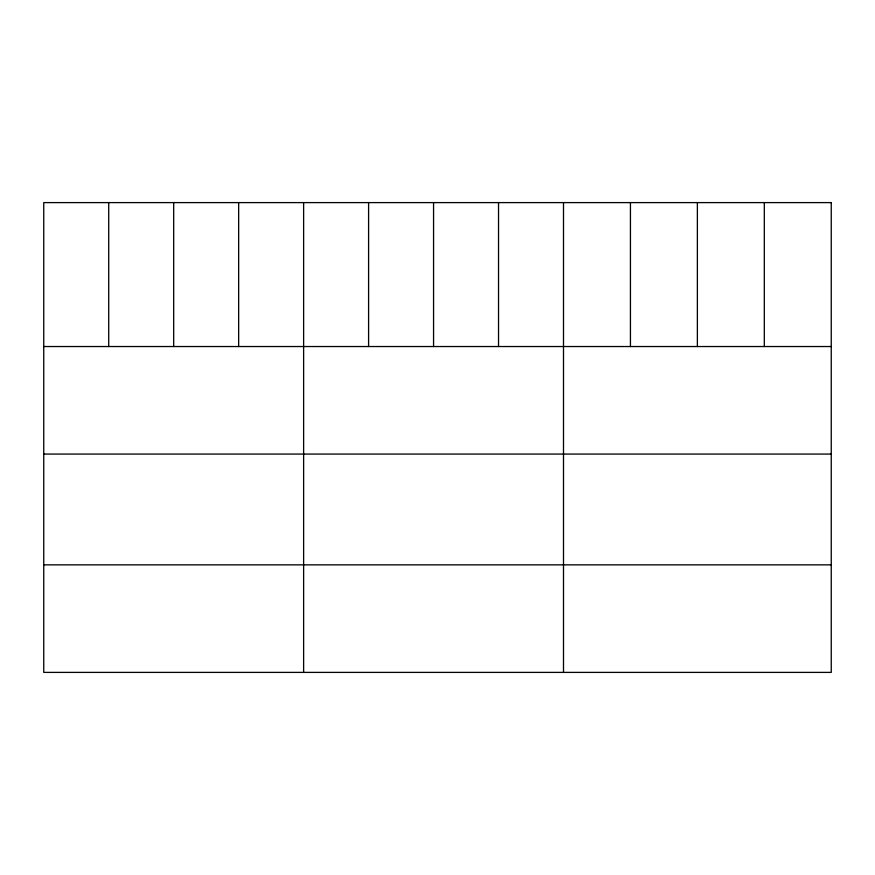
<?xml version="1.0" encoding="UTF-8"?>
<svg xmlns="http://www.w3.org/2000/svg" width="875" height="875" viewBox="0 0 875 875"><rect width="100%" height="100%" fill="white"/><g stroke="black" fill="none" stroke-linecap="round" stroke-linejoin="round"><path stroke-width="1.31" d="M43.75 346.533L831.25 346.533M43.75 454.07L831.25 454.07M43.75 564.856L831.25 564.856M764.312 202.606L764.312 346.533M697.375 202.606L697.375 346.533M630.438 202.606L630.438 346.533M563.5 202.606L563.5 672.394M498.531 202.606L498.531 346.533M433.562 202.606L433.562 346.533M368.594 202.606L368.594 346.533M303.625 202.606L303.625 672.394M238.656 202.606L238.656 346.533M173.688 202.606L173.688 346.533M108.719 202.606L108.719 346.533M831.25 202.606L43.75 202.606L43.75 672.394L831.25 672.394L831.25 202.606"/></g></svg>
